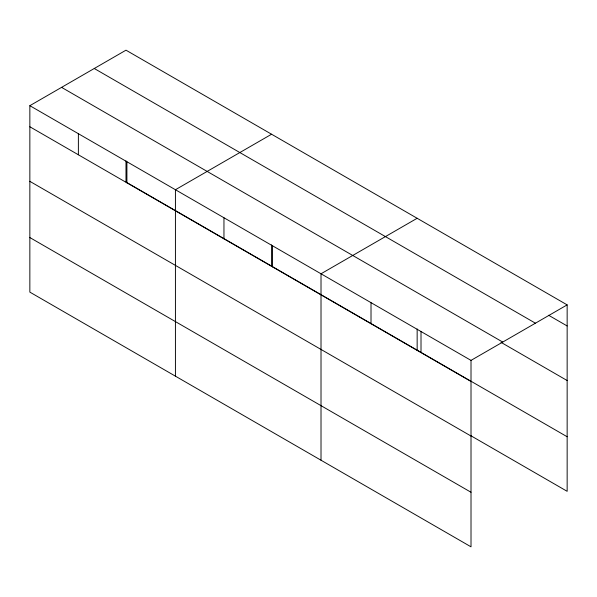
<?xml version="1.0" encoding="UTF-8"?>
<svg xmlns="http://www.w3.org/2000/svg" width="597" height="597" viewBox="0 0 597 597"><rect width="100%" height="100%" fill="white"/><g stroke="black" fill="none" stroke-linecap="round" stroke-linejoin="round"><path stroke-width="0.9" d="M29.85 105.684L471.011 360.387L471.011 546.822L29.85 292.12L29.85 105.684L125.989 50.178L567.15 304.88L567.15 491.316L470.376 435.444M271.575 134.228L175.428 189.734L175.428 376.17M417.154 218.278L321.014 273.784L321.014 460.227M471.011 360.387L567.15 304.88M548.606 315.253L567.15 325.962M94.266 68.498L535.419 323.193M61.581 87.371L502.734 342.066M501.025 342.35L567.15 380.528M567.15 436.75L125.989 182.048L125.989 160.854M29.85 126.765L471.011 381.468M29.85 181.339L471.011 436.034M29.85 237.554L471.011 492.256M421.012 331.522L421.012 352.603M417.154 328.954L417.154 350.148M371.013 302.657L371.013 323.738M272.486 245.77L272.486 266.852M271.575 244.904L271.575 266.098M223.957 217.756L223.957 238.837M126.907 161.72L126.907 182.801M78.379 133.706L78.379 154.787"/></g></svg>
